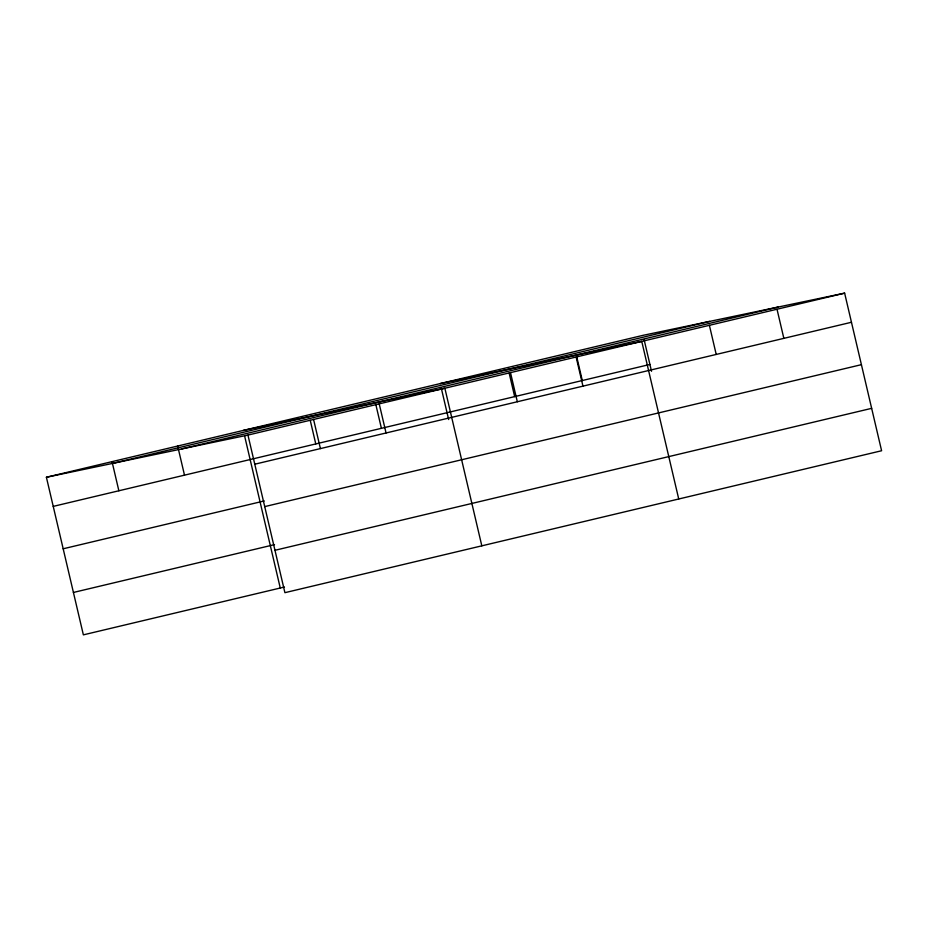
<?xml version="1.0" encoding="UTF-8"?>
<svg xmlns="http://www.w3.org/2000/svg" width="928" height="928" viewBox="0 0 928 928"><rect width="100%" height="100%" fill="white"/><g stroke="black" fill="none" stroke-linecap="round" stroke-linejoin="round"><path stroke-width="1.39" d="M46.4 477.259L643.092 335.321L844.631 293.144L881.6 450.741L284.908 592.679L247.95 435.081L46.4 477.259L83.369 634.856L284.455 587.018M112.914 463.339L709.595 321.401M181.436 449.001L778.128 307.064M247.95 435.081L844.631 293.144M53.232 506.386L649.913 364.449M254.782 464.209L851.463 322.271M63.174 548.784L264.271 500.946M264.724 506.607L861.416 364.669M73.416 592.458L274.514 544.62M274.966 550.292L871.659 408.343M440.208 383.577L641.758 341.4L678.728 498.997M243.31 430.418L444.86 388.24L481.818 545.838M777.014 309.233L783.847 338.36M709.386 325.31L716.219 354.438M644.067 339.474L651.526 371.281M576.764 356.955L582.297 380.526M576.126 357.013L582.958 386.141M510.493 372.627L517.325 401.754M509.136 373.044L514.669 396.616M441.194 387.742L448.653 419.537M379.216 403.854L386.048 432.982M375.875 404.736L381.408 428.318M313.583 419.468L320.415 448.595M310.242 420.349L315.775 443.932M244.609 435.963L280.268 588.016M177.666 446.032L184.498 475.159M112.033 461.645L118.865 490.773"/></g></svg>
